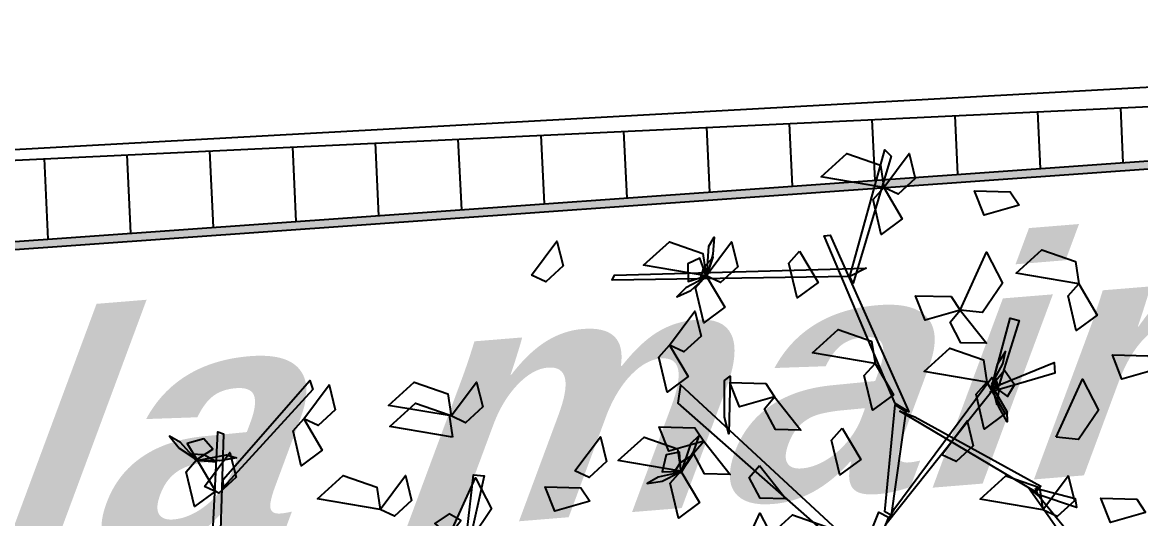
# Model space of a CAD drawing. Header units: metres. Extents: x 1851758 to 1852050, y 5187822 to 5188223.
# Drawn here: x 1851910.21 to 1851914.32, y 5187883.637 to 5187885.459 of the extents above; entities that cross this region are included whole.
import ezdxf
from ezdxf.enums import TextEntityAlignment as Align

# ---------------------------------------------------------------- set-up
doc = ezdxf.new("R2010")
doc.units = ezdxf.units.M
doc.header["$LTSCALE"] = 2.5
doc.layers.add('PAR_ALIGNT_TXT', color=1, linetype='CONTINUOUS', lineweight=15)
doc.layers.add('PRO_PAR_SURF', color=157, linetype='CONTINUOUS', lineweight=20)
for name, color, linetype in [('PFM_VRD ET 2D', 7, 'CONTINUOUS'), ('PRO_VOI', 7, 'CONTINUOUS'), ('PRO_VOI_PLANCHETTES', 232, 'CONTINUOUS'), ('PRO_VOI_VEG', 81, 'CONTINUOUS')]:
    doc.layers.add(name, color=color, linetype=linetype)
doc.styles.add('ARIAL_IT_B', font='arialbd.ttf', dxfattribs={"width": 1.1, "oblique": 25.02})

# ---------------------------------------------------------------- blocks, each defined once
blk = doc.blocks.new('arbre4')
at = {"layer": 'PRO_VOI_VEG', "linetype": 'ByBlock', "lineweight": -2, "extrusion": (-0.095442, 0.360509, 0.92786), "flags": 128}
for points, elevation in [([(-1.8382, -1.9583), (-1.4301, -2.203), (-1.6652, -2.3092), (-1.8693, -2.1337), (-1.8382, -1.9583)], 6.9216), ([(-0.392, -1.7941), (0.0161, -2.0389), (-0.219, -2.1451), (-0.423, -1.9696), (-0.392, -1.7941)], 6.8556), ([(-2.954, -0.3521), (-2.5459, -0.5968), (-2.781, -0.703), (-2.985, -0.5275), (-2.954, -0.3521)], 7.851), ([(-1.3472, -0.2407), (-0.9391, -0.4854), (-1.1742, -0.5916), (-1.3783, -0.4162), (-1.3472, -0.2407)], 7.9878), ([(1.7182, -1.305), (2.1263, -1.5497), (1.8912, -1.6559), (1.6872, -1.4804), (1.7182, -1.305)], 7.1469), ([(-2.0753, -0.305), (-1.6673, -0.5497), (-1.9024, -0.6559), (-2.1064, -0.4805), (-2.0753, -0.305)], 6.745), ([(1.7612, -0.2362), (2.1692, -0.4809), (1.9341, -0.5871), (1.7301, -0.4116), (1.7612, -0.2362)], 9.4063), ([(0.2617, 0.0112), (0.6698, -0.2336), (0.4347, -0.3398), (0.2306, -0.1643), (0.2617, 0.0112)], 7.8865), ([(2.4402, -0.865), (2.8483, -1.1097), (2.6132, -1.2159), (2.4092, -1.0405), (2.4402, -0.865)], 6.9701), ([(-2.1517, 1.5734), (-1.7437, 1.3287), (-1.9788, 1.2225), (-2.1828, 1.3979), (-2.1517, 1.5734)], 8.679), ([(-0.5771, 0.7835), (-0.1691, 0.5387), (-0.4041, 0.4325), (-0.6082, 0.608), (-0.5771, 0.7835)], 7.3946)]:
    blk.add_lwpolyline(points, close=True, dxfattribs=dict(at, elevation=elevation))
at = {"layer": 'PRO_VOI_VEG', "color": 42, "linetype": 'ByBlock', "lineweight": -2, "extrusion": (-7.94843e-09, -0.83205, 0.5547), "elevation": 0.6378, "flags": 128}
blk.add_lwpolyline([(0.349, 8.3342), (0.6806, 9.9688), (0.7248, 9.8748), (0.3711, 8.2403), (0.349, 8.3342)], close=True, dxfattribs=at)
at = {"layer": 'PRO_VOI_VEG', "linetype": 'ByBlock', "lineweight": -2, "extrusion": (0.632852, 0.167542, 0.755929), "flags": 128}
for points, elevation in [([(4.3983, 2.3367), (4.5713, 1.9942), (4.3845, 2.0187), (4.3167, 2.2271), (4.3983, 2.3367)], 5.5061), ([(4.6549, 6.2732), (4.8278, 5.9307), (4.6411, 5.9552), (4.5733, 6.1636), (4.6549, 6.2732)], 5.9965), ([(4.2214, 3.43), (4.3944, 3.0874), (4.2076, 3.112), (4.1398, 3.3203), (4.2214, 3.43)], 4.5593), ([(3.8316, 5.1072), (4.0046, 4.7647), (3.8179, 4.7892), (3.7501, 4.9976), (3.8316, 5.1072)], 5.8486), ([(4.2174, 5.5067), (4.3904, 5.1642), (4.2037, 5.1887), (4.1359, 5.3971), (4.2174, 5.5067)], 2.1619), ([(3.8761, 5.3215), (4.0491, 4.979), (3.8624, 5.0035), (3.7946, 5.2119), (3.8761, 5.3215)], 3.5201), ([(3.9929, 7.1324), (4.1659, 6.7899), (3.9791, 6.8144), (3.9113, 7.0228), (3.9929, 7.1324)], 2.737), ([(3.1937, 5.5454), (3.3667, 5.2028), (3.18, 5.2274), (3.1122, 5.4358), (3.1937, 5.5454)], 4.8833), ([(2.4049, 2.8239), (2.5779, 2.4814), (2.3912, 2.5059), (2.3234, 2.7143), (2.4049, 2.8239)], 5.6831), ([(3.402, 5.2745), (3.575, 4.932), (3.3882, 4.9565), (3.3204, 5.1649), (3.402, 5.2745)], 2.363), ([(1.7768, 4.0294), (1.9498, 3.6869), (1.763, 3.7114), (1.6952, 3.9198), (1.7768, 4.0294)], 7.9396)]:
    blk.add_lwpolyline(points, close=True, dxfattribs=dict(at, elevation=elevation))
at = {"layer": 'PRO_VOI_VEG', "linetype": 'ByBlock', "lineweight": -2, "extrusion": (0.843665, 0.223353, 0.488205), "flags": 128}
for points, elevation in [([(4.3983, 3.675), (4.1358, 3.5693), (4.0799, 3.9455), (4.3409, 3.8876), (4.3983, 3.675)], 4.1621), ([(4.1642, 4.9159), (3.9018, 4.8101), (3.8459, 5.1863), (4.1069, 5.1285), (4.1642, 4.9159)], 4.0099), ([(4.2214, 4.7762), (3.9589, 4.6705), (3.903, 5.0467), (4.164, 4.9888), (4.2214, 4.7762)], 3.1209), ([(3.2545, 5.1959), (2.9921, 5.0901), (2.9362, 5.4663), (3.1971, 5.4085), (3.2545, 5.1959)], 6.2913), ([(3.8316, 5.8437), (3.5692, 5.738), (3.5133, 6.1142), (3.7743, 6.0563), (3.8316, 5.8437)], 3.2325), ([(4.2174, 6.3088), (3.9549, 6.2031), (3.8991, 6.5793), (4.16, 6.5214), (4.2174, 6.3088)], 0.3811), ([(3.2022, 4.7049), (2.9398, 4.5992), (2.8839, 4.9754), (3.1448, 4.9175), (3.2022, 4.7049)], 4.1756), ([(2.7984, 4.9816), (2.5359, 4.8759), (2.48, 5.2521), (2.741, 5.1942), (2.7984, 4.9816)], 5.1647), ([(4.1968, 6.7192), (3.9343, 6.6134), (3.8784, 6.9896), (4.1394, 6.9318), (4.1968, 6.7192)], -0.3524), ([(2.8346, 7.0183), (2.5721, 6.9125), (2.5162, 7.2887), (2.7772, 7.2309), (2.8346, 7.0183)], 5.0275), ([(2.9308, 6.5177), (2.6683, 6.412), (2.6124, 6.7881), (2.8734, 6.7303), (2.9308, 6.5177)], 3.3461)]:
    blk.add_lwpolyline(points, close=True, dxfattribs=dict(at, elevation=elevation))
at = {"layer": 'PRO_VOI_VEG', "linetype": 'ByBlock', "lineweight": -2, "extrusion": (9.90253e-10, -0.872729, 0.488205), "flags": 128}
for points, elevation in [([(1.6327, 8.5254), (1.3702, 8.4196), (1.3143, 8.7958), (1.5753, 8.738), (1.6327, 8.5254)], -0.4024), ([(-1.6888, 3.2268), (-1.9513, 3.1211), (-2.0072, 3.4973), (-1.7462, 3.4394), (-1.6888, 3.2268)], -1.1758)]:
    blk.add_lwpolyline(points, close=True, dxfattribs=dict(at, elevation=elevation))
at = {"layer": 'PRO_VOI_VEG', "color": 6, "linetype": 'ByBlock', "lineweight": -2, "extrusion": (-0.961889, 0.218143, 0.164872), "elevation": 2.5227, "flags": 128}
blk.add_lwpolyline([(-3.9205, 5.3634), (-4.1424, 5.2565), (-4.213, 5.4358), (-4.0871, 5.49), (-3.9205, 5.3634)], close=True, dxfattribs=at)
at = {"layer": 'PRO_VOI_VEG', "color": 42, "linetype": 'ByBlock', "lineweight": -2, "extrusion": (-8.90758e-09, -0.83205, 0.5547), "elevation": 0.6378, "flags": 128}
blk.add_lwpolyline([(0.6069, 6.6058), (0.1869, 8.8979), (0.2311, 8.8979), (0.7027, 6.4836), (0.6069, 6.6058)], close=True, dxfattribs=at)
at = {"layer": 'PRO_VOI_VEG', "color": 6, "linetype": 'ByBlock', "lineweight": -2, "extrusion": (-0.728389, 0.480734, 0.488205), "elevation": 5.2998, "flags": 128}
blk.add_lwpolyline([(-3.1032, 3.5573), (-3.1957, 3.3432), (-3.1143, 3.2263), (-3.0034, 3.3578), (-3.1032, 3.5573)], close=True, dxfattribs=at)
at = {"layer": 'PRO_VOI_VEG', "color": 6, "linetype": 'ByBlock', "lineweight": -2, "extrusion": (0.828904, -0.547073, 0.116747), "elevation": -2.198, "flags": 128}
blk.add_lwpolyline([(3.0958, 6.0034), (3.2474, 6.2288), (3.1439, 6.4433), (3.0552, 6.2893), (3.0958, 6.0034)], close=True, dxfattribs=at)
at = {"layer": 'PRO_VOI_VEG', "color": 42, "linetype": 'ByBlock', "lineweight": -2, "extrusion": (0.28427, -0.71615, 0.637432), "elevation": 1.8143, "flags": 128}
blk.add_lwpolyline([(1.8342, 7.9582), (0.258, 9.1331), (0.289, 9.1716), (1.9697, 7.9595), (1.8342, 7.9582)], close=True, dxfattribs=at)
at = {"layer": 'PRO_VOI_VEG', "color": 6, "linetype": 'ByBlock', "lineweight": -2, "extrusion": (-0.428772, 0.890609, 0.151559), "elevation": 4.8794, "flags": 128}
blk.add_lwpolyline([(-1.1652, 4.9988), (-1.0081, 4.9527), (-0.9178, 5.1085), (-1.0297, 5.1912), (-1.1652, 4.9988)], close=True, dxfattribs=at)
at = {"layer": 'PRO_VOI_VEG', "linetype": 'ByBlock', "lineweight": -2, "extrusion": (0.372929, 2.33309e-10, 0.92786), "elevation": 4.6976, "flags": 128}
blk.add_lwpolyline([(3.7798, 0.6616), (4.1879, 0.4169), (3.9528, 0.3107), (3.7488, 0.4861), (3.7798, 0.6616)], close=True, dxfattribs=at)
at = {"layer": 'PRO_VOI_VEG', "linetype": 'ByBlock', "lineweight": -2, "extrusion": (9.90252e-10, -0.872729, 0.488205), "flags": 128}
for points, elevation in [([(1.138, 5.8646), (0.8755, 5.7589), (0.8197, 6.1351), (1.0806, 6.0772), (1.138, 5.8646)], -1.0503), ([(2.5448, 6.8717), (2.2823, 6.766), (2.2265, 7.1422), (2.4874, 7.0843), (2.5448, 6.8717)], 0.1427), ([(-0.818, 5.4705), (-1.0805, 5.3648), (-1.1363, 5.741), (-0.8754, 5.6831), (-0.818, 5.4705)], -0.3458), ([(2.3763, 6.3628), (2.1138, 6.2571), (2.0579, 6.6333), (2.3189, 6.5754), (2.3763, 6.3628)], 1.0524)]:
    blk.add_lwpolyline(points, close=True, dxfattribs=dict(at, elevation=elevation))
at = {"layer": 'PRO_VOI_VEG', "linetype": 'ByBlock', "lineweight": -2, "extrusion": (-2.51655e-10, -0.654654, 0.755929), "flags": 128}
for points, elevation in [([(1.138, 5.8722), (1.311, 5.5297), (1.1243, 5.5542), (1.0565, 5.7626), (1.138, 5.8722)], 1.0069), ([(-0.818, 5.262), (-0.645, 4.9195), (-0.8317, 4.944), (-0.8995, 5.1524), (-0.818, 5.262)], 1.5354)]:
    blk.add_lwpolyline(points, close=True, dxfattribs=dict(at, elevation=elevation))
at = {"layer": 'PRO_VOI_VEG', "color": 42, "linetype": 'ByBlock', "lineweight": -2, "extrusion": (-0.36254, -0.748914, 0.5547), "elevation": 2.6522, "flags": 128}
for points in [[(-5.2239, 5.3855), (-4.8923, 7.02), (-4.8481, 6.9261), (-5.2018, 5.2915), (-5.2239, 5.3855)], [(-4.966, 3.657), (-5.386, 5.9491), (-5.3418, 5.9491), (-4.8702, 3.5349), (-4.966, 3.657)]]:
    blk.add_lwpolyline(points, close=True, dxfattribs=at)
at = {"layer": 'PRO_VOI_VEG', "color": 42, "linetype": 'ByBlock', "lineweight": -2, "extrusion": (2.18152e-08, -0.933257, 0.359211), "elevation": -1.1706, "flags": 128}
blk.add_lwpolyline([(1.3291, 5.8993), (1.4985, 7.2328), (1.5649, 7.1713), (1.3806, 5.8993), (1.3291, 5.8993)], close=True, dxfattribs=at)
at = {"layer": 'PRO_VOI_VEG', "color": 42, "linetype": 'ByBlock', "lineweight": -2, "extrusion": (-3.5711e-09, -0.72424, 0.689548), "elevation": 1.1883, "flags": 128}
blk.add_lwpolyline([(0.2606, 4.2618), (-0.9553, 6.179), (-0.9848, 5.9864), (0.2311, 4.1567), (0.2606, 4.2618)], close=True, dxfattribs=at)
at = {"layer": 'PRO_VOI_VEG', "color": 42, "linetype": 'ByBlock', "lineweight": -2, "extrusion": (8.93024e-09, -0.872729, 0.488205), "elevation": -0.2652, "flags": 128}
blk.add_lwpolyline([(-0.6532, 5.9487), (-0.6311, 6.5018), (-0.5869, 6.56), (-0.6311, 5.6965), (-0.6532, 5.9487)], close=True, dxfattribs=at)
at = {"layer": 'PRO_VOI_VEG', "linetype": 'ByBlock', "lineweight": -2, "extrusion": (9.90254e-10, -0.872729, 0.488205), "elevation": 1.1275, "flags": 128}
blk.add_lwpolyline([(-0.2727, 8.6832), (-0.5352, 8.5775), (-0.5911, 8.9537), (-0.3301, 8.8958), (-0.2727, 8.6832)], close=True, dxfattribs=at)
at = {"layer": 'PRO_VOI_VEG', "color": 6, "linetype": 'ByBlock', "lineweight": -2, "extrusion": (0.848441, -0.507127, 0.151559), "elevation": 0.2619, "flags": 128}
blk.add_lwpolyline([(3.4551, 5.0929), (3.6122, 5.0468), (3.7025, 5.2026), (3.5906, 5.2852), (3.4551, 5.0929)], close=True, dxfattribs=at)
at = {"layer": 'PRO_VOI_VEG', "color": 6, "linetype": 'ByBlock', "lineweight": -2, "extrusion": (0.761179, 0.630584, 0.151559), "elevation": -0.6235, "flags": 128}
blk.add_lwpolyline([(5.3314, 5.8426), (5.4885, 5.7965), (5.5789, 5.9523), (5.4669, 6.0349), (5.3314, 5.8426)], close=True, dxfattribs=at)
at = {"layer": 'PRO_VOI_VEG', "color": 42, "linetype": 'ByBlock', "lineweight": -2, "extrusion": (0.417587, -0.658071, 0.626549), "elevation": 1.647, "flags": 128}
blk.add_lwpolyline([(2.9051, 5.1849), (3.3051, 5.0154), (3.2631, 4.9096), (2.7996, 5.1878), (2.9051, 5.1849)], close=True, dxfattribs=at)
at = {"layer": 'PRO_VOI_VEG', "color": 6, "linetype": 'ByBlock', "lineweight": -2, "extrusion": (0.872729, -8.4033e-09, 0.488205), "elevation": 3.6425, "flags": 128}
blk.add_lwpolyline([(3.2116, 3.7891), (3.1192, 3.5749), (3.2005, 3.458), (3.3114, 3.5895), (3.2116, 3.7891)], close=True, dxfattribs=at)
at = {"layer": 'PRO_VOI_VEG', "color": 6, "linetype": 'ByBlock', "lineweight": -2, "extrusion": (0.291224, 0.822706, 0.488205), "elevation": 4.0382, "flags": 128}
blk.add_lwpolyline([(5.3295, 4.263), (5.237, 4.0489), (5.3184, 3.932), (5.4293, 4.0635), (5.3295, 4.263)], close=True, dxfattribs=at)
at = {"layer": 'PRO_VOI_VEG', "linetype": 'ByBlock', "lineweight": -2, "extrusion": (4.78407e-09, -0.654654, 0.755929), "elevation": 4.0136, "flags": 128}
blk.add_lwpolyline([(-0.2727, 7.782), (-0.0997, 7.4395), (-0.2864, 7.4641), (-0.3542, 7.6724), (-0.2727, 7.782)], close=True, dxfattribs=at)
at = {"layer": 'PRO_VOI_VEG', "color": 42, "linetype": 'ByBlock', "lineweight": -2, "extrusion": (-1.10197e-08, -0.72424, 0.689548), "elevation": 1.1883, "flags": 128}
blk.add_lwpolyline([(0.5406, 4.682), (1.3291, 5.9864), (1.3585, 5.8988), (0.4669, 4.5157), (0.5406, 4.682)], close=True, dxfattribs=at)
at = {"layer": 'PRO_VOI_VEG', "color": 6, "linetype": 'ByBlock', "lineweight": -2, "extrusion": (0.922965, 0.347782, 0.164872), "elevation": 3.1795, "flags": 128}
blk.add_lwpolyline([(2.5387, 4.6383), (2.3167, 4.5314), (2.2462, 4.7107), (2.372, 4.7649), (2.5387, 4.6383)], close=True, dxfattribs=at)
at = {"layer": 'PRO_VOI_VEG', "color": 6, "linetype": 'ByBlock', "lineweight": -2, "extrusion": (-0.993162, 3.93212e-10, 0.116747), "elevation": -0.72, "flags": 128}
blk.add_lwpolyline([(-3.219, 5.2186), (-3.0674, 5.444), (-3.1709, 5.6585), (-3.2597, 5.5045), (-3.219, 5.2186)], close=True, dxfattribs=at)
at = {"layer": 'PRO_VOI_VEG', "color": 6, "linetype": 'ByBlock', "lineweight": -2, "extrusion": (-0.331412, -0.936235, 0.116747), "elevation": -0.7624, "flags": 128}
blk.add_lwpolyline([(-5.3369, 5.8346), (-5.1853, 6.0601), (-5.2888, 6.2745), (-5.3775, 6.1205), (-5.3369, 5.8346)], close=True, dxfattribs=at)
at = {"layer": 'PRO_VOI_VEG', "color": 6, "linetype": 'ByBlock', "lineweight": -2, "extrusion": (-0.01986, 0.986115, 0.164872), "elevation": 4.1213, "flags": 128}
blk.add_lwpolyline([(4.4803, 5.0961), (4.2583, 4.9892), (4.1878, 5.1686), (4.3137, 5.2227), (4.4803, 5.0961)], close=True, dxfattribs=at)
at = {"layer": 'PRO_VOI_VEG', "color": 42, "linetype": 'ByBlock', "lineweight": -2, "extrusion": (1.11052e-08, -0.906135, 0.422988), "elevation": -0.3535, "flags": 128}
blk.add_lwpolyline([(0.4669, 4.7934), (0.6069, 6.6321), (0.6806, 6.5022), (0.5111, 4.7235), (0.4669, 4.7934)], close=True, dxfattribs=at)
at = {"layer": 'PRO_VOI_VEG', "linetype": 'ByBlock', "lineweight": -2, "extrusion": (0.372929, 2.33269e-10, 0.92786), "elevation": 7.1277, "flags": 128}
blk.add_lwpolyline([(2.7924, 0.9618), (3.2004, 0.7171), (2.9653, 0.6109), (2.7613, 0.7863), (2.7924, 0.9618)], close=True, dxfattribs=at)
at = {"layer": 'PRO_VOI_VEG', "color": 42, "linetype": 'ByBlock', "lineweight": -2, "extrusion": (-0.84411, -0.221664, 0.488205), "elevation": 1.5587, "flags": 128}
blk.add_lwpolyline([(-2.7387, 5.8313), (-1.9502, 7.277), (-1.9207, 7.1799), (-2.8124, 5.6469), (-2.7387, 5.8313)], close=True, dxfattribs=at)
at = {"layer": 'PRO_VOI_VEG', "color": 6, "linetype": 'ByBlock', "lineweight": -2, "extrusion": (-0.869679, 0.46527, 0.164872), "elevation": 3.364, "flags": 128}
blk.add_lwpolyline([(-1.9639, 6.8751), (-2.1859, 6.7682), (-2.2565, 6.9476), (-2.1306, 7.0017), (-1.9639, 6.8751)], close=True, dxfattribs=at)
at = {"layer": 'PRO_VOI_VEG', "color": 6, "linetype": 'ByBlock', "lineweight": -2, "extrusion": (-0.574935, 0.656587, 0.488205), "elevation": 5.9674, "flags": 128}
blk.add_lwpolyline([(-1.0677, 5.0513), (-1.1601, 4.8371), (-1.0788, 4.7203), (-0.9679, 4.8517), (-1.0677, 5.0513)], close=True, dxfattribs=at)
at = {"layer": 'PRO_VOI_VEG', "color": 6, "linetype": 'ByBlock', "lineweight": -2, "extrusion": (0.654273, -0.747193, 0.116747), "elevation": -1.8621, "flags": 128}
blk.add_lwpolyline([(1.0603, 7.6049), (1.2119, 7.8303), (1.1083, 8.0448), (1.0196, 7.8908), (1.0603, 7.6049)], close=True, dxfattribs=at)
at = {"layer": 'PRO_VOI_VEG', "linetype": 'ByBlock', "lineweight": -2, "extrusion": (0.372929, 2.33322e-10, 0.92786), "elevation": 2.8319, "flags": 128}
blk.add_lwpolyline([(2.4314, 4.0896), (2.8395, 3.8449), (2.6044, 3.7387), (2.4004, 3.9142), (2.4314, 4.0896)], close=True, dxfattribs=at)
at = {"layer": 'PRO_VOI_VEG', "color": 42, "linetype": 'ByBlock', "lineweight": -2, "extrusion": (0.633753, -0.39248, 0.666571), "elevation": -0.0925, "flags": 128}
blk.add_lwpolyline([(0.7218, 5.1645), (1.1056, 5.3791), (1.1351, 5.2695), (0.6443, 5.0784), (0.7218, 5.1645)], close=True, dxfattribs=at)
at = {"layer": 'PRO_VOI_VEG', "color": 6, "linetype": 'ByBlock', "lineweight": -2, "extrusion": (-0.177403, 0.972398, 0.151559), "elevation": 3.9697, "flags": 128}
blk.add_lwpolyline([(0.5067, 6.7871), (0.6639, 6.741), (0.7542, 6.8968), (0.6423, 6.9795), (0.5067, 6.7871)], close=True, dxfattribs=at)
at = {"layer": 'PRO_VOI_VEG', "linetype": 'ByBlock', "lineweight": -2, "extrusion": (1.09032e-10, -0.654654, 0.755929), "elevation": 2.4361, "flags": 128}
blk.add_lwpolyline([(-0.4253, 5.7626), (-0.2523, 5.4201), (-0.4391, 5.4446), (-0.5069, 5.653), (-0.4253, 5.7626)], close=True, dxfattribs=at)
at = {"layer": 'PRO_VOI_VEG', "color": 6, "linetype": 'ByBlock', "lineweight": -2, "extrusion": (-2.5855e-09, 0.872729, 0.488205), "elevation": 4.1493, "flags": 128}
blk.add_lwpolyline([(2.7385, 2.4372), (2.6461, 2.223), (2.7274, 2.1062), (2.8383, 2.2376), (2.7385, 2.4372)], close=True, dxfattribs=at)
at = {"layer": 'PRO_VOI_VEG', "linetype": 'ByBlock', "lineweight": -2, "extrusion": (0.372929, -8.74771e-10, 0.92786), "elevation": 7.2899, "flags": 128}
blk.add_lwpolyline([(2.0044, 3.6589), (2.4124, 3.4142), (2.1773, 3.308), (1.9733, 3.4834), (2.0044, 3.6589)], close=True, dxfattribs=at)
at = {"layer": 'PRO_VOI_VEG', "color": 42, "linetype": 'ByBlock', "lineweight": -2, "extrusion": (-0.682446, -0.575232, 0.450971), "elevation": 0.7042, "flags": 128}
blk.add_lwpolyline([(-0.7719, 7.5011), (-0.3539, 7.4123), (-0.3803, 7.289), (-0.8761, 7.4795), (-0.7719, 7.5011)], close=True, dxfattribs=at)
at = {"layer": 'PRO_VOI_VEG', "color": 42, "linetype": 'ByBlock', "lineweight": -2, "extrusion": (-0.952135, -0.250031, 0.175849), "elevation": -0.8821, "flags": 128}
blk.add_lwpolyline([(-1.9502, 7.2915), (-1.7807, 8.7015), (-1.7144, 8.6364), (-1.8986, 7.2915), (-1.9502, 7.2915)], close=True, dxfattribs=at)
at = {"layer": 'PRO_VOI_VEG', "color": 42, "linetype": 'ByBlock', "lineweight": -2, "extrusion": (-2.05191e-09, -0.72424, 0.689548), "elevation": 1.1883, "flags": 128}
blk.add_lwpolyline([(-0.0268, 3.3513), (0.4227, 4.6557), (0.489, 4.5944), (0.0469, 3.3163), (-0.0268, 3.3513)], close=True, dxfattribs=at)

msp = doc.modelspace()

# ---------------------------------------------------------------- hatches: boundary and pattern name
at = {"layer": 'PRO_VOI_PLANCHETTES'}
h = msp.add_hatch(color=256, dxfattribs=at)
h.dxf.hatch_style = 1
h.paths.add_polyline_path([(1851899.1364, 5187902.8628), (1851900.494, 5187883.9652), (1851977.1871, 5187889.4194), (1851978.221, 5187892.2356), (1851977.132, 5187910.471), (1851977.1619, 5187910.4732), (1851978.2513, 5187892.2311), (1851977.2085, 5187889.3908), (1851900.4662, 5187883.9331), (1851899.1065, 5187902.8607)])

# ---------------------------------------------------------------- linework, layer by layer
at = {"layer": 'PFM_VRD ET 2D', "flags": 128}
msp.add_lwpolyline([(1851938.8167, 5187906.9885), (1851932.2574, 5187906.617), (1851924.7604, 5187906.2949), (1851916.4491, 5187905.7479), (1851909.0035, 5187905.0533), (1851900.8231, 5187904.5104), (1851899.4658, 5187904.4673), (1851899.5085, 5187902.8896), (1851899.3993, 5187902.6352), (1851899.3773, 5187902.6262), (1851899.486, 5187902.5321), (1851899.6471, 5187896.3872), (1851899.7193, 5187894.3298), (1851899.7751, 5187893.7965), (1851901.0772, 5187884.5996), (1851904.2049, 5187884.6709), (1851906.996, 5187884.8178), (1851919.3461, 5187885.4965), (1851921.271, 5187885.5086), (1851922.7669, 5187885.5191), (1851936.1333, 5187887.5345)], dxfattribs=at)
at = {"layer": 'PRO_PAR_SURF', "flags": 128}
for points in [[(1851898.9931, 5187904.8577), (1851977.132, 5187910.471), (1851978.221, 5187892.2356), (1851977.1871, 5187889.4194), (1851900.494, 5187883.9652)], [(1851977.132, 5187910.471), (1851898.9931, 5187904.8577), (1851900.494, 5187883.9652), (1851977.1871, 5187889.4194), (1851978.221, 5187892.2356)]]:
    msp.add_lwpolyline(points, close=True, dxfattribs=at)
at = {"layer": 'PRO_VOI', "color": 32}
for p, q in [((1851914.2455, 5187885.1459, 297.5488), (1851914.255, 5187884.9438, 297.5488)), ((1851913.3327, 5187885.1027, 297.5488), (1851913.3433, 5187884.879, 297.5488)), ((1851913.6369, 5187885.1171, 297.5488), (1851913.6472, 5187884.9006, 297.5488)), ((1851913.9412, 5187885.1315, 297.5488), (1851913.9511, 5187884.9222, 297.5488)), ((1851912.4199, 5187885.0596, 297.5488), (1851912.4315, 5187884.8141, 297.5488)), ((1851912.7242, 5187885.074, 297.5488), (1851912.7354, 5187884.8358, 297.5488)), ((1851913.0284, 5187885.0884, 297.5488), (1851913.0394, 5187884.8574, 297.5488)), ((1851911.5071, 5187885.0164, 297.5488), (1851911.5198, 5187884.7493, 297.5488)), ((1851911.8114, 5187885.0308, 297.5488), (1851911.8237, 5187884.7709, 297.5488)), ((1851912.1156, 5187885.0452, 297.5488), (1851912.1276, 5187884.7925, 297.5488)), ((1851910.5943, 5187884.9732, 297.5488), (1851910.608, 5187884.6845, 297.5488)), ((1851910.8986, 5187884.9876, 297.5488), (1851910.9119, 5187884.7061, 297.5488)), ((1851911.2029, 5187885.002, 297.5488), (1851911.2158, 5187884.7277, 297.5488)), ((1851910.2901, 5187884.9588, 297.5488), (1851910.3041, 5187884.6629, 297.5488))]:
    msp.add_line(p, q, dxfattribs=at)
at = {"layer": 'PRO_VOI', "color": 34, "elevation": 297.5488, "flags": 128}
msp.add_lwpolyline([(1851899.7877, 5187893.7974), (1851901.0772, 5187884.5996), (1851904.2049, 5187884.6709), (1851922.7647, 5187885.549)], dxfattribs=at)
at = {"layer": 'PRO_VOI', "flags": 128}
msp.add_lwpolyline([(1851900.327, 5187886.29), (1851900.494, 5187883.9652), (1851977.1871, 5187889.4194), (1851978.0774, 5187891.8445)], dxfattribs=at)
at = {"layer": 'PRO_VOI_PLANCHETTES', "flags": 128}
msp.add_lwpolyline([(1851899.1364, 5187902.8628), (1851900.494, 5187883.9652), (1851977.1871, 5187889.4194), (1851978.221, 5187892.2356), (1851977.132, 5187910.471), (1851977.1619, 5187910.4732), (1851978.2513, 5187892.2311), (1851977.2085, 5187889.3908), (1851900.4662, 5187883.9331), (1851899.1065, 5187902.8607)], close=True, dxfattribs=at)

# ---------------------------------------------------------------- block references
at = {"layer": 'PRO_VOI_VEG', "xscale": 0.5, "yscale": 0.5, "zscale": 0.5, "rotation": 4.640794973699927}
msp.add_blockref('arbre4', (1851913.2426, 5187882.4728), dxfattribs=at)

# ---------------------------------------------------------------- texts
at = {"layer": 'PAR_ALIGNT_TXT', "style": 'ARIAL_IT_B', "oblique": 25.02, "width": 1.1}
msp.add_text('Alignement validé par la mairie de TRAMOYES le 07/04/2016', height=0.875, rotation=4.6408, dxfattribs=at).set_placement((1851914.8145, 5187884.1853), align=Align.MIDDLE)

doc.saveas('drawing.dxf')
